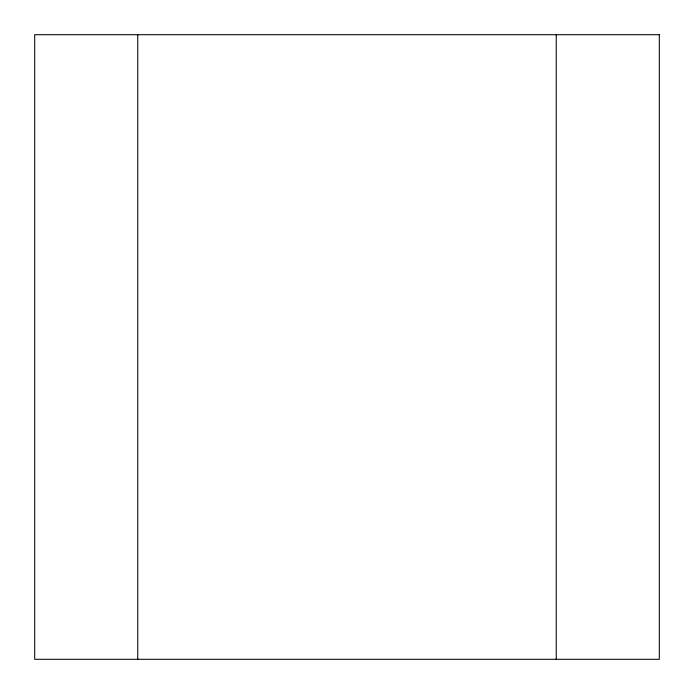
<?xml version="1.0" encoding="UTF-8"?>
<svg xmlns="http://www.w3.org/2000/svg" width="694" height="694" viewBox="0 0 694 694"><rect width="100%" height="100%" fill="white"/><g stroke="black" fill="none" stroke-linecap="round" stroke-linejoin="round"><path stroke-width="1.04" d="M556.241 34.7L556.241 659.3M137.759 34.7L137.759 659.3M659.3 34.7L34.7 34.7L34.7 659.3L659.3 659.3L659.3 34.7"/></g></svg>
